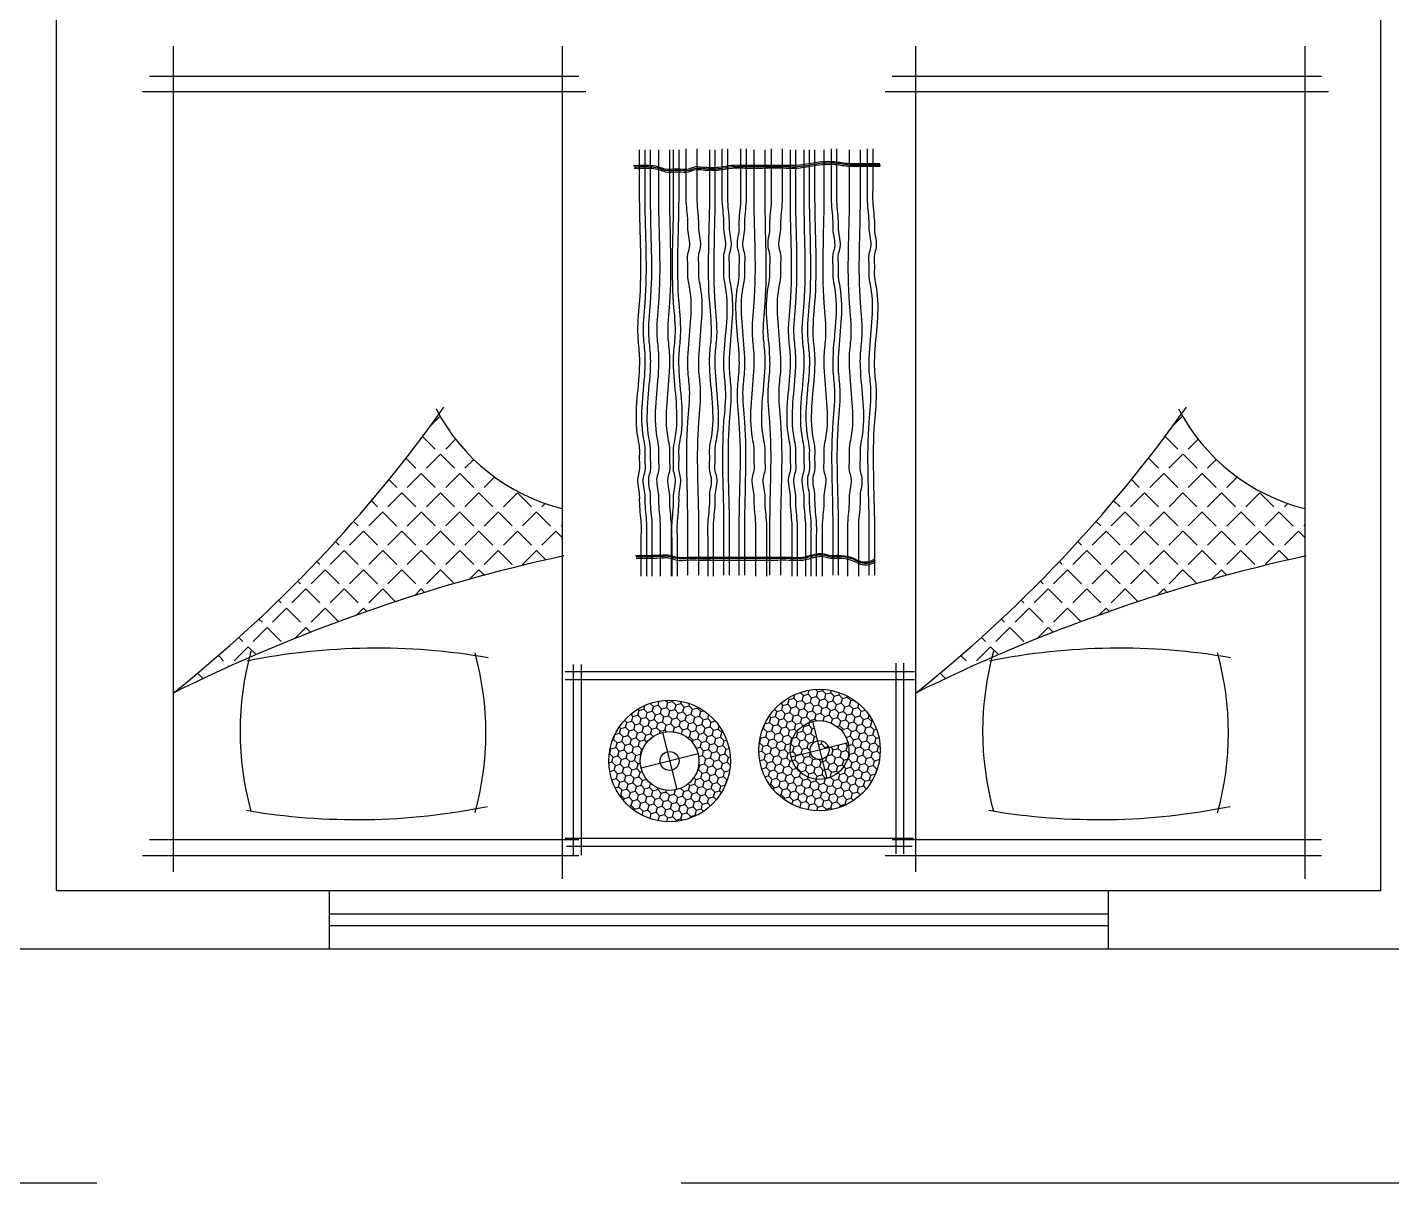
# Model space of a CAD drawing. Extents: x -109 to 1815, y -14679 to 345.
# Drawn here: x 44.148 to 47.651, y -3.058 to -0.092 of the extents above; entities that cross this region are included whole.
import ezdxf

# ---------------------------------------------------------------- set-up
doc = ezdxf.new("R2010")
doc.units = 0
doc.header["$MEASUREMENT"] = 0
doc.linetypes.add('HIDDEN', pattern=[0.375, 0.25, -0.125])
for name, color, linetype in [('ESQUADRIA', 2, 'CONTINUOUS'), ('JANELA', 3, 'CONTINUOUS'), ('MOBIL_I', 13, 'CONTINUOUS'), ('PAREDE', 6, 'CONTINUOUS'), ('PROJCASA', 3, 'HIDDEN'), ('TEXTO', 1, 'CONTINUOUS')]:
    doc.layers.add(name, color=color, linetype=linetype)

# ---------------------------------------------------------------- blocks, each defined once
blk = doc.blocks.new('ACABJ1_2')
at = {"layer": 'MOBIL_I'}
for p, q in [((0, -7.26), (0, 7.26)), ((-7.26, 0), (7.26, 0))]:
    blk.add_line(p, q, dxfattribs=at)
for radius in [15, 7.26]:
    blk.add_circle((0, 0), radius, dxfattribs=at)

msp = doc.modelspace()

# ---------------------------------------------------------------- hatches: boundary and pattern name
at = {"layer": 'TEXTO'}
h = msp.add_hatch(dxfattribs=at)
h.set_pattern_fill('ANGLE', color=256, scale=0.01, angle=225, style=0)
h.set_pattern_definition([(225, (12.70887, -100.76092), (0.04939141, -0.04939141), [0.0508, -0.01905]), (315, (12.70887, -100.76092), (0.04939141, 0.04939141), [0.0508, -0.01905])])
h.paths.add_polyline_path([(44.5222, -1.8007, -0.061786), (45.5219, -1.4492), (45.5219, -1.3272, -0.208188), (45.2046, -1.0848, -0.069104)])
h = msp.add_hatch(dxfattribs=at)
h.set_pattern_fill('ANGLE', color=256, scale=0.01, angle=225, style=0)
h.set_pattern_definition([(225, (14.61522, -100.76092), (0.04939141, -0.04939141), [0.0508, -0.01905]), (315, (14.61522, -100.76092), (0.04939141, 0.04939141), [0.0508, -0.01905])])
h.paths.add_polyline_path([(46.4285, -1.8007, -0.061786), (47.4283, -1.4492), (47.4283, -1.3272, -0.208188), (47.111, -1.0848, -0.069104)])
h = msp.add_hatch(dxfattribs=at)
h.set_pattern_fill('HONEY,_O', color=256, scale=0.004, angle=-45)
h.set_pattern_definition([(315, (207.088743, -41.192395), (0.02124751226, -0.0056932561), [0.0127, -0.0254]), (75, (207.088743, -41.192395), (-0.0056932517, 0.0212475134), [0.0127, -0.0254]), (15, (207.088743, -41.192395), (0.01555426055, 0.0155542573), [-0.0254, 0.0127])])
h.paths.add_polyline_path([(45.7967, -2.1311, 1), (45.7967, -1.8191, 1)])
h.paths.add_polyline_path([(45.7967, -1.8996, -1), (45.7967, -2.0506, -1)], flags=16)
h.paths.add_polyline_path([(45.7967, -1.9994, -1), (45.7967, -1.9508, -1)], flags=0)
h = msp.add_hatch(dxfattribs=at)
h.set_pattern_fill('HONEY,_O', color=256, scale=0.004, angle=-45)
h.set_pattern_definition([(315, (207.473797, -41.164416), (0.02124751226, -0.0056932561), [0.0127, -0.0254]), (75, (207.473797, -41.164416), (-0.0056932517, 0.0212475134), [0.0127, -0.0254]), (15, (207.473797, -41.164416), (0.01555426055, 0.0155542573), [-0.0254, 0.0127])])
h.paths.add_polyline_path([(46.1634, -1.8739), (46.1817, -1.9471), (46.255, -1.9288, 0.414214)], flags=16)
h.paths.add_polyline_path([(46.3377, -1.9471, 1), (46.0257, -1.9471, 1)])
h.paths.add_polyline_path([(46.1574, -1.9471, -1), (46.206, -1.9471, -1)], flags=16)

# ---------------------------------------------------------------- linework, layer by layer
at = {"layer": 'ESQUADRIA'}
for p, q in [((44.9227, -2.3077), (46.9227, -2.3077)), ((44.9227, -2.4577), (46.9227, -2.4577))]:
    msp.add_line(p, q, dxfattribs=at)
at = {"layer": 'JANELA', "color": 3}
for p, q in [((44.9227, -2.3677), (46.9227, -2.3677)), ((44.9227, -2.3977), (46.9227, -2.3977)), ((44.9227, -2.3977), (46.9227, -2.3977))]:
    msp.add_line(p, q, dxfattribs=at)
at = {"layer": 'PAREDE'}
for p, q in [((44.2227, -2.3077), (44.2227, 1.5923)), ((47.6227, -2.3077), (47.6227, 1.5923)), ((44.2227, -2.3077), (44.9227, -2.3077)), ((44.9227, -2.3077), (44.9227, -2.4577)), ((46.9227, -2.3077), (46.9227, -2.4577)), ((46.9227, -2.3077), (47.6227, -2.3077)), ((42.9227, -2.4577), (44.9227, -2.4577)), ((46.9227, -2.4577), (50.5227, -2.4577))]:
    msp.add_line(p, q, dxfattribs=at)
at = {"layer": 'PROJCASA', "ltscale": 12}
msp.add_line((36.8262, -3.0577), (52.1262, -3.0577), dxfattribs=at)
at = {"layer": 'TEXTO'}
for p, q in [((44.5219, -0.1397), (44.5219, -2.2597)), ((45.5219, -2.2777), (45.5219, -0.1397)), ((46.4283, -0.1397), (46.4283, -2.2597)), ((47.4283, -2.2777), (47.4283, -0.1397)), ((45.5639, -0.2177), (44.4619, -0.2177)), ((47.4703, -0.2177), (46.3683, -0.2177)), ((45.5819, -0.2577), (44.4439, -0.2577)), ((47.4883, -0.2577), (46.3503, -0.2577)), ((45.5283, -1.7457), (46.4258, -1.7457)), ((45.5503, -2.2171), (45.5503, -1.7273)), ((45.5703, -2.2171), (45.5703, -1.7273)), ((46.3772, -1.7243), (46.3772, -2.2135)), ((46.3972, -1.7243), (46.3972, -2.2135)), ((45.5283, -1.7657), (46.4258, -1.7657)), ((45.5639, -2.1777), (44.4619, -2.1777)), ((46.4228, -2.1745), (45.5289, -2.1745)), ((46.4198, -2.1945), (45.5319, -2.1945)), ((47.4703, -2.1777), (46.3683, -2.1777)), ((44.4439, -2.2177), (45.5639, -2.2177)), ((46.3503, -2.2177), (47.4703, -2.2177))]:
    msp.add_line(p, q, dxfattribs=at)
for centre in [(46.1817, -1.9471), (45.7967, -1.9751)]:
    msp.add_circle(centre, 0.0243, dxfattribs=at)
for centre, radius, start, end in [((42.2856, 1.0144), 3.5955, 308.467, 324.6276), ((45.6418, -0.8415), 0.5003, 207.333, 256.0256), ((44.1919, 1.0144), 3.5955, 308.467, 324.6276), ((47.5481, -0.8415), 0.5003, 207.333, 256.0256), ((46.439, -5.6547), 4.3043, 102.26, 116.444), ((48.3453, -5.6547), 4.3043, 102.26, 116.444), ((45.462, -1.8989), 0.768, 164.4859, 195.5141), ((45.0439, -3.3738), 1.6883, 80.2113, 101.3355), ((44.5572, -1.9032), 0.768, 344.4859, 15.5141), ((47.3684, -1.8989), 0.768, 164.4859, 195.5141), ((46.9503, -3.3738), 1.6883, 80.2113, 101.3355), ((46.4635, -1.9032), 0.768, 344.4859, 15.5141), ((44.9933, -0.4373), 1.6883, 260.3508, 281.4751), ((46.8997, -0.4373), 1.6883, 260.3508, 281.4751)]:
    msp.add_arc(centre, radius, start, end, dxfattribs=at)
for points in [[(45.719, -0.4064), (45.719, -0.4698), (45.719, -0.5078), (45.719, -0.5332), (45.719, -0.7994), (45.7148, -0.8839), (45.719, -0.9346), (45.719, -0.9642), (45.7148, -1.1459), (45.719, -1.1713), (45.719, -1.2009), (45.719, -1.2304), (45.7148, -1.2474), (45.719, -1.2938), (45.719, -1.3065), (45.7232, -1.3657), (45.7232, -1.4037), (45.7232, -1.4248), (45.7232, -1.446), (45.7232, -1.4671), (45.7232, -1.4755), (45.7232, -1.4882), (45.7232, -1.5009)], [(45.7332, -0.4064), (45.7332, -0.4698), (45.7332, -0.5078), (45.7332, -0.5332), (45.7332, -0.7994), (45.729, -0.8839), (45.7332, -0.9346), (45.7332, -0.9642), (45.729, -1.1459), (45.7332, -1.1713), (45.7332, -1.2009), (45.7332, -1.2304), (45.729, -1.2474), (45.7332, -1.2938), (45.7332, -1.3065), (45.7374, -1.3657), (45.7374, -1.4037), (45.7374, -1.4248), (45.7374, -1.446), (45.7374, -1.4671), (45.7374, -1.4755), (45.7374, -1.4882), (45.7374, -1.5009)], [(45.747, -0.4064), (45.747, -0.4698), (45.747, -0.5078), (45.747, -0.5332), (45.747, -0.7994), (45.7428, -0.8839), (45.747, -0.9346), (45.747, -0.9642), (45.7428, -1.1459), (45.747, -1.1713), (45.747, -1.2009), (45.747, -1.2304), (45.7428, -1.2474), (45.747, -1.2938), (45.747, -1.3065), (45.7512, -1.3657), (45.7512, -1.4037), (45.7512, -1.4248), (45.7512, -1.446), (45.7512, -1.4671), (45.7512, -1.4755), (45.7512, -1.4882), (45.7512, -1.5009)], [(45.7683, -0.4064), (45.7683, -0.4698), (45.7683, -0.5078), (45.7683, -0.5332), (45.7683, -0.7994), (45.7641, -0.8839), (45.7683, -0.9346), (45.7683, -0.9642), (45.7641, -1.1459), (45.7683, -1.1713), (45.7683, -1.2009), (45.7683, -1.2304), (45.7641, -1.2474), (45.7683, -1.2938), (45.7683, -1.3065), (45.7725, -1.3657), (45.7725, -1.4037), (45.7725, -1.4248), (45.7725, -1.446), (45.7725, -1.4671), (45.7725, -1.4755), (45.7725, -1.4882), (45.7725, -1.5009)], [(45.7963, -0.4064), (45.7963, -0.4698), (45.7963, -0.5078), (45.7963, -0.5332), (45.7963, -0.7994), (45.7921, -0.8839), (45.7963, -0.9346), (45.7963, -0.9642), (45.7921, -1.1459), (45.7963, -1.1713), (45.7963, -1.2009), (45.7963, -1.2304), (45.7921, -1.2474), (45.7963, -1.2938), (45.7963, -1.3065), (45.8005, -1.3657), (45.8005, -1.4037), (45.8005, -1.4248), (45.8005, -1.446), (45.8005, -1.4671), (45.8005, -1.4755), (45.8005, -1.4882), (45.8005, -1.5009)], [(45.8063, -0.4064), (45.8063, -0.4698), (45.8063, -0.5078), (45.8063, -0.5332), (45.8063, -0.7994), (45.8105, -0.8839), (45.8063, -0.9346), (45.8063, -0.9642), (45.8105, -1.1459), (45.8063, -1.1713), (45.8063, -1.2009), (45.8063, -1.2304), (45.8105, -1.2474), (45.8063, -1.2938), (45.8063, -1.3065), (45.8021, -1.3657), (45.8021, -1.4037), (45.8021, -1.4248), (45.8021, -1.446), (45.8021, -1.4671), (45.8021, -1.4755), (45.8021, -1.4882), (45.8021, -1.5009)], [(45.8201, -0.4064), (45.8201, -0.4698), (45.8201, -0.5078), (45.8201, -0.5332), (45.8201, -0.7994), (45.8243, -0.8839), (45.8201, -0.9346), (45.8201, -0.9642), (45.8243, -1.1459), (45.8201, -1.1713), (45.8201, -1.2009), (45.8201, -1.2304), (45.8243, -1.2474), (45.8201, -1.2938), (45.8201, -1.3065), (45.8159, -1.3657), (45.8159, -1.4037), (45.8159, -1.4248), (45.8159, -1.446), (45.8159, -1.4671), (45.8159, -1.4755), (45.8159, -1.4882), (45.8159, -1.5009)], [(45.8438, -1.4979), (45.8438, -1.4345), (45.8438, -1.3964), (45.8438, -1.3711), (45.8438, -1.1049), (45.848, -1.0203), (45.8438, -0.9696), (45.8438, -0.94), (45.848, -0.7583), (45.8438, -0.733), (45.8438, -0.7034), (45.8438, -0.6738), (45.848, -0.6569), (45.8438, -0.6104), (45.8438, -0.5977), (45.8396, -0.5386), (45.8396, -0.5006), (45.8396, -0.4794), (45.8396, -0.4583), (45.8396, -0.4372), (45.8396, -0.4287), (45.8396, -0.416), (45.8396, -0.4034)], [(45.8718, -1.4979), (45.8718, -1.4345), (45.8718, -1.3964), (45.8718, -1.3711), (45.8718, -1.1049), (45.8761, -1.0203), (45.8718, -0.9696), (45.8718, -0.94), (45.8761, -0.7583), (45.8718, -0.733), (45.8718, -0.7034), (45.8718, -0.6738), (45.8761, -0.6569), (45.8718, -0.6104), (45.8718, -0.5977), (45.8676, -0.5386), (45.8676, -0.5006), (45.8676, -0.4794), (45.8676, -0.4583), (45.8676, -0.4372), (45.8676, -0.4287), (45.8676, -0.416), (45.8676, -0.4034)], [(45.8989, -0.4064), (45.8989, -0.4698), (45.8989, -0.5078), (45.8989, -0.5332), (45.8989, -0.7994), (45.9031, -0.8839), (45.8989, -0.9346), (45.8989, -0.9642), (45.9031, -1.1459), (45.8989, -1.1713), (45.8989, -1.2009), (45.8989, -1.2304), (45.9031, -1.2474), (45.8989, -1.2938), (45.8989, -1.3065), (45.8946, -1.3657), (45.8946, -1.4037), (45.8946, -1.4248), (45.8946, -1.446), (45.8946, -1.4671), (45.8946, -1.4755), (45.8946, -1.4882), (45.8946, -1.5009)], [(45.9131, -0.4064), (45.9131, -0.4698), (45.9131, -0.5078), (45.9131, -0.5332), (45.9131, -0.7994), (45.9173, -0.8839), (45.9131, -0.9346), (45.9131, -0.9642), (45.9173, -1.1459), (45.9131, -1.1713), (45.9131, -1.2009), (45.9131, -1.2304), (45.9173, -1.2474), (45.9131, -1.2938), (45.9131, -1.3065), (45.9089, -1.3657), (45.9089, -1.4037), (45.9089, -1.4248), (45.9089, -1.446), (45.9089, -1.4671), (45.9089, -1.4755), (45.9089, -1.4882), (45.9089, -1.5009)], [(45.9364, -1.4979), (45.9364, -1.4345), (45.9364, -1.3964), (45.9364, -1.3711), (45.9364, -1.1049), (45.9406, -1.0203), (45.9364, -0.9696), (45.9364, -0.94), (45.9406, -0.7583), (45.9364, -0.733), (45.9364, -0.7034), (45.9364, -0.6738), (45.9406, -0.6569), (45.9364, -0.6104), (45.9364, -0.5977), (45.9321, -0.5386), (45.9321, -0.5006), (45.9321, -0.4794), (45.9321, -0.4583), (45.9321, -0.4372), (45.9321, -0.4287), (45.9321, -0.416), (45.9321, -0.4034)], [(45.9506, -1.4979), (45.9506, -1.4345), (45.9506, -1.3964), (45.9506, -1.3711), (45.9506, -1.1049), (45.9548, -1.0203), (45.9506, -0.9696), (45.9506, -0.94), (45.9548, -0.7583), (45.9506, -0.733), (45.9506, -0.7034), (45.9506, -0.6738), (45.9548, -0.6569), (45.9506, -0.6104), (45.9506, -0.5977), (45.9464, -0.5386), (45.9464, -0.5006), (45.9464, -0.4794), (45.9464, -0.4583), (45.9464, -0.4372), (45.9464, -0.4287), (45.9464, -0.416), (45.9464, -0.4034)], [(45.9755, -1.4979), (45.9755, -1.4345), (45.9755, -1.3964), (45.9755, -1.3711), (45.9755, -1.1049), (45.9713, -1.0203), (45.9755, -0.9696), (45.9755, -0.94), (45.9713, -0.7583), (45.9755, -0.733), (45.9755, -0.7034), (45.9755, -0.6738), (45.9713, -0.6569), (45.9755, -0.6104), (45.9755, -0.5977), (45.9797, -0.5386), (45.9797, -0.5006), (45.9797, -0.4794), (45.9797, -0.4583), (45.9797, -0.4372), (45.9797, -0.4287), (45.9797, -0.416), (45.9797, -0.4034)], [(45.9897, -1.4979), (45.9897, -1.4345), (45.9897, -1.3964), (45.9897, -1.3711), (45.9897, -1.1049), (45.9855, -1.0203), (45.9897, -0.9696), (45.9897, -0.94), (45.9855, -0.7583), (45.9897, -0.733), (45.9897, -0.7034), (45.9897, -0.6738), (45.9855, -0.6569), (45.9897, -0.6104), (45.9897, -0.5977), (45.9939, -0.5386), (45.9939, -0.5006), (45.9939, -0.4794), (45.9939, -0.4583), (45.9939, -0.4372), (45.9939, -0.4287), (45.9939, -0.416), (45.9939, -0.4034)], [(46.013, -0.4064), (46.013, -0.4698), (46.013, -0.5078), (46.013, -0.5332), (46.013, -0.7994), (46.0088, -0.8839), (46.013, -0.9346), (46.013, -0.9642), (46.0088, -1.1459), (46.013, -1.1713), (46.013, -1.2009), (46.013, -1.2304), (46.0088, -1.2474), (46.013, -1.2938), (46.013, -1.3065), (46.0172, -1.3657), (46.0172, -1.4037), (46.0172, -1.4248), (46.0172, -1.446), (46.0172, -1.4671), (46.0172, -1.4755), (46.0172, -1.4882), (46.0172, -1.5009)], [(46.041, -0.4064), (46.041, -0.4698), (46.041, -0.5078), (46.041, -0.5332), (46.041, -0.7994), (46.0368, -0.8839), (46.041, -0.9346), (46.041, -0.9642), (46.0368, -1.1459), (46.041, -1.1713), (46.041, -1.2009), (46.041, -1.2304), (46.0368, -1.2474), (46.041, -1.2938), (46.041, -1.3065), (46.0452, -1.3657), (46.0452, -1.4037), (46.0452, -1.4248), (46.0452, -1.446), (46.0452, -1.4671), (46.0452, -1.4755), (46.0452, -1.4882), (46.0452, -1.5009)], [(46.0542, -1.4979), (46.0542, -1.4345), (46.0542, -1.3964), (46.0542, -1.3711), (46.0542, -1.1049), (46.05, -1.0203), (46.0542, -0.9696), (46.0542, -0.94), (46.05, -0.7583), (46.0542, -0.733), (46.0542, -0.7034), (46.0542, -0.6738), (46.05, -0.6569), (46.0542, -0.6104), (46.0542, -0.5977), (46.0585, -0.5386), (46.0585, -0.5006), (46.0585, -0.4794), (46.0585, -0.4583), (46.0585, -0.4372), (46.0585, -0.4287), (46.0585, -0.416), (46.0585, -0.4034)], [(46.0823, -1.4979), (46.0823, -1.4345), (46.0823, -1.3964), (46.0823, -1.3711), (46.0823, -1.1049), (46.078, -1.0203), (46.0823, -0.9696), (46.0823, -0.94), (46.078, -0.7583), (46.0823, -0.733), (46.0823, -0.7034), (46.0823, -0.6738), (46.078, -0.6569), (46.0823, -0.6104), (46.0823, -0.5977), (46.0865, -0.5386), (46.0865, -0.5006), (46.0865, -0.4794), (46.0865, -0.4583), (46.0865, -0.4372), (46.0865, -0.4287), (46.0865, -0.416), (46.0865, -0.4034)], [(46.106, -0.4064), (46.106, -0.4698), (46.106, -0.5078), (46.106, -0.5332), (46.106, -0.7994), (46.1017, -0.8839), (46.106, -0.9346), (46.106, -0.9642), (46.1017, -1.1459), (46.106, -1.1713), (46.106, -1.2009), (46.106, -1.2304), (46.1017, -1.2474), (46.106, -1.2938), (46.106, -1.3065), (46.1102, -1.3657), (46.1102, -1.4037), (46.1102, -1.4248), (46.1102, -1.446), (46.1102, -1.4671), (46.1102, -1.4755), (46.1102, -1.4882), (46.1102, -1.5009)], [(46.1198, -0.4064), (46.1198, -0.4698), (46.1198, -0.5078), (46.1198, -0.5332), (46.1198, -0.7994), (46.1155, -0.8839), (46.1198, -0.9346), (46.1198, -0.9642), (46.1155, -1.1459), (46.1198, -1.1713), (46.1198, -1.2009), (46.1198, -1.2304), (46.1155, -1.2474), (46.1198, -1.2938), (46.1198, -1.3065), (46.124, -1.3657), (46.124, -1.4037), (46.124, -1.4248), (46.124, -1.446), (46.124, -1.4671), (46.124, -1.4755), (46.124, -1.4882), (46.124, -1.5009)], [(46.1411, -0.4064), (46.1411, -0.4698), (46.1411, -0.5078), (46.1411, -0.5332), (46.1411, -0.7994), (46.1368, -0.8839), (46.1411, -0.9346), (46.1411, -0.9642), (46.1368, -1.1459), (46.1411, -1.1713), (46.1411, -1.2009), (46.1411, -1.2304), (46.1368, -1.2474), (46.1411, -1.2938), (46.1411, -1.3065), (46.1453, -1.3657), (46.1453, -1.4037), (46.1453, -1.4248), (46.1453, -1.446), (46.1453, -1.4671), (46.1453, -1.4755), (46.1453, -1.4882), (46.1453, -1.5009)], [(46.1553, -0.4064), (46.1553, -0.4698), (46.1553, -0.5078), (46.1553, -0.5332), (46.1553, -0.7994), (46.151, -0.8839), (46.1553, -0.9346), (46.1553, -0.9642), (46.151, -1.1459), (46.1553, -1.1713), (46.1553, -1.2009), (46.1553, -1.2304), (46.151, -1.2474), (46.1553, -1.2938), (46.1553, -1.3065), (46.1595, -1.3657), (46.1595, -1.4037), (46.1595, -1.4248), (46.1595, -1.446), (46.1595, -1.4671), (46.1595, -1.4755), (46.1595, -1.4882), (46.1595, -1.5009)], [(46.1691, -0.4064), (46.1691, -0.4698), (46.1691, -0.5078), (46.1691, -0.5332), (46.1691, -0.7994), (46.1648, -0.8839), (46.1691, -0.9346), (46.1691, -0.9642), (46.1648, -1.1459), (46.1691, -1.1713), (46.1691, -1.2009), (46.1691, -1.2304), (46.1648, -1.2474), (46.1691, -1.2938), (46.1691, -1.3065), (46.1733, -1.3657), (46.1733, -1.4037), (46.1733, -1.4248), (46.1733, -1.446), (46.1733, -1.4671), (46.1733, -1.4755), (46.1733, -1.4882), (46.1733, -1.5009)], [(46.1929, -0.4064), (46.1929, -0.4698), (46.1929, -0.5078), (46.1929, -0.5332), (46.1929, -0.7994), (46.1971, -0.8839), (46.1929, -0.9346), (46.1929, -0.9642), (46.1971, -1.1459), (46.1929, -1.1713), (46.1929, -1.2009), (46.1929, -1.2304), (46.1971, -1.2474), (46.1929, -1.2938), (46.1929, -1.3065), (46.1887, -1.3657), (46.1887, -1.4037), (46.1887, -1.4248), (46.1887, -1.446), (46.1887, -1.4671), (46.1887, -1.4755), (46.1887, -1.4882), (46.1887, -1.5009)], [(46.2166, -1.4979), (46.2166, -1.4345), (46.2166, -1.3964), (46.2166, -1.3711), (46.2166, -1.1049), (46.2208, -1.0203), (46.2166, -0.9696), (46.2166, -0.94), (46.2208, -0.7583), (46.2166, -0.733), (46.2166, -0.7034), (46.2166, -0.6738), (46.2208, -0.6569), (46.2166, -0.6104), (46.2166, -0.5977), (46.2124, -0.5386), (46.2124, -0.5006), (46.2124, -0.4794), (46.2124, -0.4583), (46.2124, -0.4372), (46.2124, -0.4287), (46.2124, -0.416), (46.2124, -0.4034)], [(46.2304, -1.4979), (46.2304, -1.4345), (46.2304, -1.3964), (46.2304, -1.3711), (46.2304, -1.1049), (46.2346, -1.0203), (46.2304, -0.9696), (46.2304, -0.94), (46.2346, -0.7583), (46.2304, -0.733), (46.2304, -0.7034), (46.2304, -0.6738), (46.2346, -0.6569), (46.2304, -0.6104), (46.2304, -0.5977), (46.2262, -0.5386), (46.2262, -0.5006), (46.2262, -0.4794), (46.2262, -0.4583), (46.2262, -0.4372), (46.2262, -0.4287), (46.2262, -0.416), (46.2262, -0.4034)], [(46.2578, -0.4064), (46.2578, -0.4698), (46.2578, -0.5078), (46.2578, -0.5332), (46.2578, -0.7994), (46.2621, -0.8839), (46.2578, -0.9346), (46.2578, -0.9642), (46.2621, -1.1459), (46.2578, -1.1713), (46.2578, -1.2009), (46.2578, -1.2304), (46.2621, -1.2474), (46.2578, -1.2938), (46.2578, -1.3065), (46.2536, -1.3657), (46.2536, -1.4037), (46.2536, -1.4248), (46.2536, -1.446), (46.2536, -1.4671), (46.2536, -1.4755), (46.2536, -1.4882), (46.2536, -1.5009)], [(46.2859, -0.4064), (46.2859, -0.4698), (46.2859, -0.5078), (46.2859, -0.5332), (46.2859, -0.7994), (46.2901, -0.8839), (46.2859, -0.9346), (46.2859, -0.9642), (46.2901, -1.1459), (46.2859, -1.1713), (46.2859, -1.2009), (46.2859, -1.2304), (46.2901, -1.2474), (46.2859, -1.2938), (46.2859, -1.3065), (46.2816, -1.3657), (46.2816, -1.4037), (46.2816, -1.4248), (46.2816, -1.446), (46.2816, -1.4671), (46.2816, -1.4755), (46.2816, -1.4882), (46.2816, -1.5009)], [(46.3091, -1.4979), (46.3091, -1.4345), (46.3091, -1.3964), (46.3091, -1.3711), (46.3091, -1.1049), (46.3134, -1.0203), (46.3091, -0.9696), (46.3091, -0.94), (46.3134, -0.7583), (46.3091, -0.733), (46.3091, -0.7034), (46.3091, -0.6738), (46.3134, -0.6569), (46.3091, -0.6104), (46.3091, -0.5977), (46.3049, -0.5386), (46.3049, -0.5006), (46.3049, -0.4794), (46.3049, -0.4583), (46.3049, -0.4372), (46.3049, -0.4287), (46.3049, -0.416), (46.3049, -0.4034)], [(46.3234, -1.4979), (46.3234, -1.4345), (46.3234, -1.3964), (46.3234, -1.3711), (46.3234, -1.1049), (46.3276, -1.0203), (46.3234, -0.9696), (46.3234, -0.94), (46.3276, -0.7583), (46.3234, -0.733), (46.3234, -0.7034), (46.3234, -0.6738), (46.3276, -0.6569), (46.3234, -0.6104), (46.3234, -0.5977), (46.3191, -0.5386), (46.3191, -0.5006), (46.3191, -0.4794), (46.3191, -0.4583), (46.3191, -0.4372), (46.3191, -0.4287), (46.3191, -0.416), (46.3191, -0.4034)], [(45.7043, -0.4462), (45.7289, -0.4457), (45.7706, -0.4503), (45.7845, -0.455), (45.817, -0.455), (45.8448, -0.455), (45.8587, -0.4503), (45.8818, -0.4503), (45.9236, -0.4503), (45.956, -0.4457), (45.9931, -0.4457), (46.0255, -0.4457), (46.0951, -0.4457), (46.1229, -0.4457), (46.1553, -0.4411), (46.1878, -0.4364), (46.2202, -0.4364), (46.2573, -0.4411), (46.2851, -0.4411), (46.3037, -0.4411), (46.3176, -0.4411), (46.3361, -0.4411)], [(45.7057, -0.4535), (45.7302, -0.453), (45.7719, -0.4576), (45.7858, -0.4623), (45.8183, -0.4623), (45.8461, -0.4623), (45.86, -0.4576), (45.8832, -0.4576), (45.9249, -0.4576), (45.9573, -0.453), (45.9944, -0.453), (46.0269, -0.453), (46.0964, -0.453), (46.1242, -0.453), (46.1567, -0.4483), (46.1891, -0.4437), (46.2215, -0.4437), (46.2586, -0.4483), (46.2864, -0.4483), (46.305, -0.4483), (46.3189, -0.4483), (46.3374, -0.4483)], [(45.7063, -0.4497), (45.7309, -0.4492), (45.7726, -0.4539), (45.7865, -0.4585), (45.8189, -0.4585), (45.8467, -0.4585), (45.8607, -0.4539), (45.8838, -0.4539), (45.9255, -0.4539), (45.958, -0.4492), (45.9951, -0.4492), (46.0275, -0.4492), (46.0971, -0.4492), (46.1249, -0.4492), (46.1573, -0.4446), (46.1898, -0.4399), (46.2222, -0.4399), (46.2593, -0.4446), (46.2871, -0.4446), (46.3056, -0.4446), (46.3196, -0.4446), (46.3381, -0.4446)], [(45.709, -1.4475), (45.7801, -1.446), (45.792, -1.446), (45.8136, -1.4519), (45.8414, -1.4519), (45.8692, -1.4519), (45.9202, -1.4519), (45.9434, -1.4519), (45.9712, -1.4519), (45.999, -1.4519), (46.0361, -1.4519), (46.0732, -1.4519), (46.101, -1.4519), (46.1381, -1.4519), (46.1798, -1.4426), (46.1891, -1.4426), (46.2076, -1.4472), (46.2169, -1.4472), (46.2725, -1.4565), (46.2818, -1.4612), (46.3142, -1.4612), (46.3235, -1.4565)], [(45.7105, -1.4504), (45.7816, -1.4489), (45.7935, -1.4489), (45.8151, -1.4548), (45.8429, -1.4548), (45.8707, -1.4548), (45.9217, -1.4548), (45.9449, -1.4548), (45.9727, -1.4548), (46.0005, -1.4548), (46.0376, -1.4548), (46.0747, -1.4548), (46.1025, -1.4548), (46.1395, -1.4548), (46.1813, -1.4455), (46.1905, -1.4455), (46.2091, -1.4502), (46.2183, -1.4502), (46.274, -1.4594), (46.2832, -1.4641), (46.3157, -1.4641), (46.325, -1.4594)], [(45.7105, -1.4548), (45.7816, -1.4533), (45.7935, -1.4533), (45.8151, -1.4592), (45.8429, -1.4592), (45.8707, -1.4592), (45.9217, -1.4592), (45.9449, -1.4592), (45.9727, -1.4592), (46.0005, -1.4592), (46.0376, -1.4592), (46.0747, -1.4592), (46.1025, -1.4592), (46.1395, -1.4592), (46.1813, -1.4499), (46.1905, -1.4499), (46.2091, -1.4545), (46.2183, -1.4545), (46.274, -1.4638), (46.2832, -1.4685), (46.3157, -1.4685), (46.325, -1.4638)]]:
    msp.add_spline(points, degree=3, dxfattribs=at)

# ---------------------------------------------------------------- block references
at = {"layer": 'TEXTO', "xscale": 0.01039999999999809, "yscale": 0.01039999999999708, "zscale": 0.0104, "rotation": 194.0387201193354}
for p in [(45.7967, -1.9751), (46.1817, -1.9471)]:
    msp.add_blockref('ACABJ1_2', p, dxfattribs=at)

doc.saveas('drawing.dxf')
